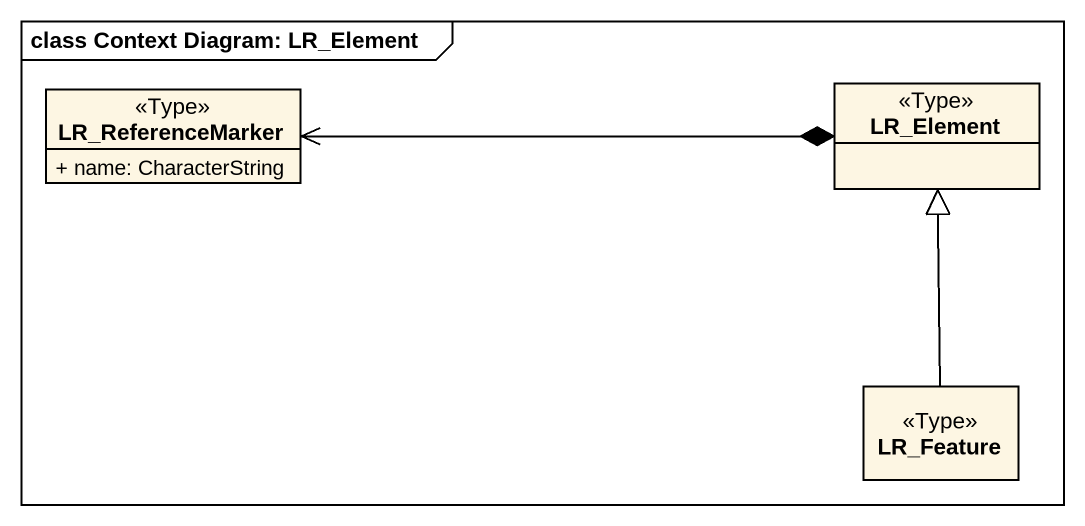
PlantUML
@startuml
mainframe class Context Diagram: LR_Element
hide circle
hide empty members
skinparam classAttributeIconSize 0
class LR_ReferenceMarker <<Type>> {
  + name: CharacterString
}
class LR_Element <<Type>>
class LR_Feature <<Type>>
LR_ReferenceMarker <-right-* LR_Element
LR_Feature -up-|> LR_Element
@enduml
